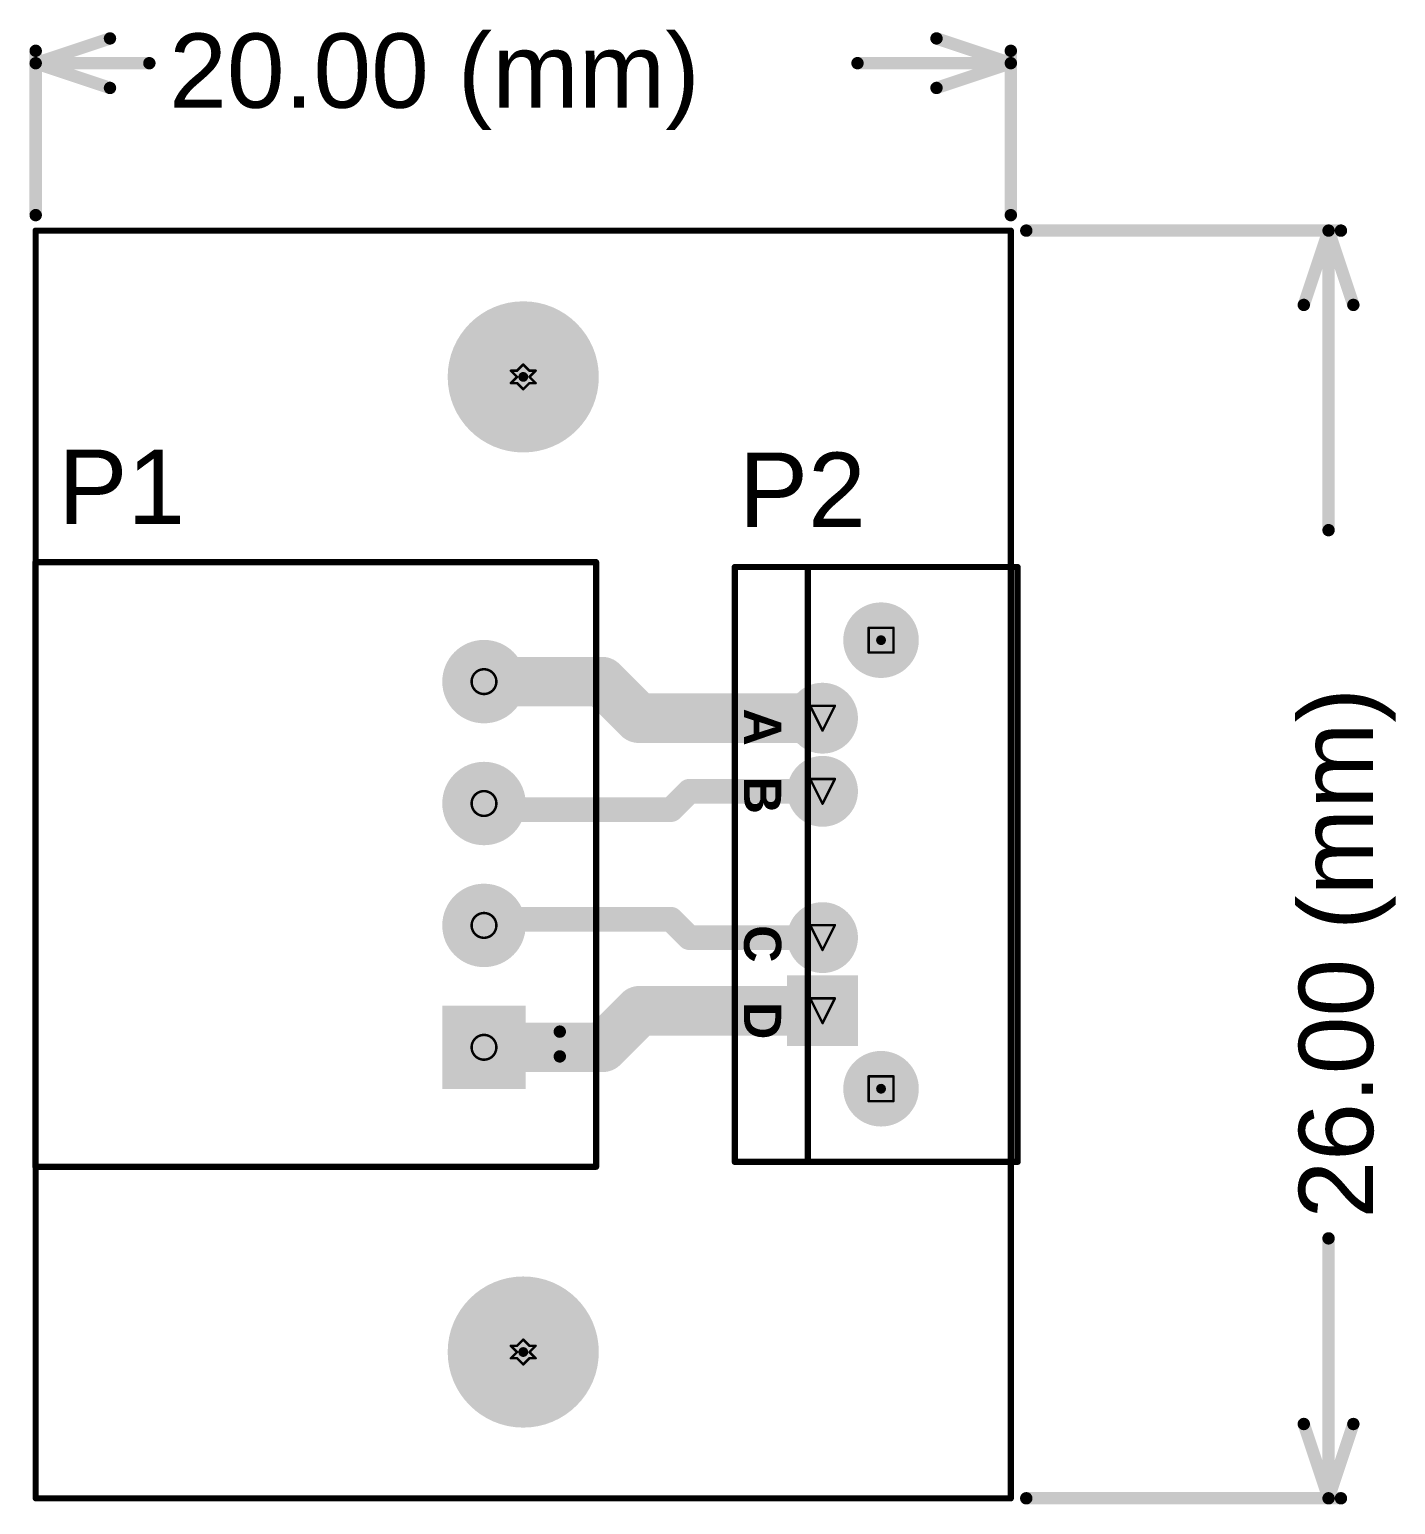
# Model space of a CAD drawing. Header units: inches. Extents: x 0 to 290, y -13 to 130.
# Drawn here: x -0.13 to 27.89, y -13.13 to 17.12 of the extents above; entities that cross this region are included whole.
import ezdxf

# ---------------------------------------------------------------- set-up
doc = ezdxf.new("R2010")
doc.units = ezdxf.units.IN
for name, color, linetype in [('Board Outline', 216, 'Continuous'), ('Bottom Layer', 5, 'Continuous'), ('Bottom Solder', 6, 'Continuous'), ('Dimension', 6, 'Continuous'), ('Drill Drawing', 1, 'Continuous'), ('Multi-Layer', 9, 'Continuous'), ('Pad Holes', 156, 'Continuous'), ('Top Layer', 1, 'Continuous'), ('Top Overlay', 2, 'Continuous'), ('Top Solder', 216, 'Continuous')]:
    doc.layers.add(name, color=color, linetype=linetype)
doc.styles.add('Arial', font='', dxfattribs={"height": 0.2})
doc.styles.add('Arial_Bold', font='', dxfattribs={"height": 0.2})
doc.styles.get('Arial').set_extended_font_data('Arial')
doc.styles.get('Arial_Bold').set_extended_font_data('Arial', bold=True)

# ---------------------------------------------------------------- blocks, each defined once
blk = doc.blocks.new('HY41226278AM061265W_1')
at = {"layer": 'Bottom Layer'}
h = blk.add_hatch(color=5, dxfattribs=at)
edge = h.paths.add_edge_path()
edge.add_arc((-2.99999908, -0.5999987999999999), 0.62500002, 0, 360)
h = blk.add_hatch(color=5, dxfattribs=at)
edge = h.paths.add_edge_path()
edge.add_arc((-1.49999954, -0.5999987999999999), 0.62500002, 0, 360)
h = blk.add_hatch(color=5, dxfattribs=at)
edge = h.paths.add_edge_path()
edge.add_arc((1.49999954, -0.5999987999999999), 0.62500002, 0, 360)
blk.add_hatch(color=5, dxfattribs=at).paths.add_polyline_path([(2.37499906, 0.02500122), (3.6249991, 0.02500122), (3.6249991, -1.22499882), (2.37499906, -1.22499882)])
at = {"layer": 'Bottom Solder'}
h = blk.add_hatch(color=6, dxfattribs=at)
edge = h.paths.add_edge_path()
edge.add_arc((-4.599998419999999, 0.6000013399999999), 0.1016, 0, 360)
h = blk.add_hatch(color=6, dxfattribs=at)
edge = h.paths.add_edge_path()
edge.add_arc((4.599998419999999, 0.6000013399999999), 0.1016, 0, 360)
h = blk.add_hatch(color=6, dxfattribs=at)
edge = h.paths.add_edge_path()
edge.add_arc((-2.99999908, -0.5999987999999999), 0.72660002, 0, 360)
h = blk.add_hatch(color=6, dxfattribs=at)
edge = h.paths.add_edge_path()
edge.add_arc((-1.49999954, -0.5999987999999999), 0.72660002, 0, 360)
h = blk.add_hatch(color=6, dxfattribs=at)
edge = h.paths.add_edge_path()
edge.add_arc((1.49999954, -0.5999987999999999), 0.72660002, 0, 360)
blk.add_hatch(color=6, dxfattribs=at).paths.add_polyline_path([(2.27339906, 0.12660122), (3.7265991, 0.12660122), (3.7265991, -1.32659882), (2.27339906, -1.32659882)])
at = {"layer": 'Multi-Layer'}
h = blk.add_hatch(color=9, dxfattribs=at)
edge = h.paths.add_edge_path()
edge.add_arc((-2.99999908, -0.5999987999999999), 0.62500002, 0, 360)
h = blk.add_hatch(color=9, dxfattribs=at)
edge = h.paths.add_edge_path()
edge.add_arc((-1.49999954, -0.5999987999999999), 0.62500002, 0, 360)
h = blk.add_hatch(color=9, dxfattribs=at)
edge = h.paths.add_edge_path()
edge.add_arc((1.49999954, -0.5999987999999999), 0.62500002, 0, 360)
blk.add_hatch(color=9, dxfattribs=at).paths.add_polyline_path([(2.37499906, 0.02500122), (3.6249991, 0.02500122), (3.6249991, -1.22499882), (2.37499906, -1.22499882)])
at = {"layer": 'Pad Holes'}
h = blk.add_hatch(color=7, dxfattribs=at)
edge = h.paths.add_edge_path()
edge.add_arc((-4.599998419999999, 0.6000013399999999), 0.77499972, 0, 360)
h = blk.add_hatch(color=7, dxfattribs=at)
edge = h.paths.add_edge_path()
edge.add_arc((4.599998419999999, 0.6000013399999999), 0.77499972, 0, 360)
h = blk.add_hatch(color=7, dxfattribs=at)
edge = h.paths.add_edge_path()
edge.add_arc((-2.99999908, -0.5999987999999999), 0.3499993, 0, 360)
h = blk.add_hatch(color=7, dxfattribs=at)
edge = h.paths.add_edge_path()
edge.add_arc((-1.49999954, -0.5999987999999999), 0.3499993, 0, 360)
h = blk.add_hatch(color=7, dxfattribs=at)
edge = h.paths.add_edge_path()
edge.add_arc((1.49999954, -0.5999987999999999), 0.3499993, 0, 360)
h = blk.add_hatch(color=7, dxfattribs=at)
edge = h.paths.add_edge_path()
edge.add_arc((2.99999908, -0.5999987999999999), 0.3499993, 0, 360)
at = {"layer": 'Top Layer'}
h = blk.add_hatch(color=1, dxfattribs=at)
edge = h.paths.add_edge_path()
edge.add_arc((-2.99999908, -0.5999987999999999), 0.62500002, 0, 360)
h = blk.add_hatch(color=1, dxfattribs=at)
edge = h.paths.add_edge_path()
edge.add_arc((-1.49999954, -0.5999987999999999), 0.62500002, 0, 360)
h = blk.add_hatch(color=1, dxfattribs=at)
edge = h.paths.add_edge_path()
edge.add_arc((1.49999954, -0.5999987999999999), 0.62500002, 0, 360)
blk.add_hatch(color=1, dxfattribs=at).paths.add_polyline_path([(2.37499906, 0.02500122), (3.6249991, 0.02500122), (3.6249991, -1.22499882), (2.37499906, -1.22499882)])
at = {"layer": 'Top Solder'}
h = blk.add_hatch(color=216, dxfattribs=at)
edge = h.paths.add_edge_path()
edge.add_arc((-4.599998419999999, 0.6000013399999999), 0.1016, 0, 360)
h = blk.add_hatch(color=216, dxfattribs=at)
edge = h.paths.add_edge_path()
edge.add_arc((4.599998419999999, 0.6000013399999999), 0.1016, 0, 360)
h = blk.add_hatch(color=216, dxfattribs=at)
edge = h.paths.add_edge_path()
edge.add_arc((-2.99999908, -0.5999987999999999), 0.72660002, 0, 360)
h = blk.add_hatch(color=216, dxfattribs=at)
edge = h.paths.add_edge_path()
edge.add_arc((-1.49999954, -0.5999987999999999), 0.72660002, 0, 360)
h = blk.add_hatch(color=216, dxfattribs=at)
edge = h.paths.add_edge_path()
edge.add_arc((1.49999954, -0.5999987999999999), 0.72660002, 0, 360)
blk.add_hatch(color=216, dxfattribs=at).paths.add_polyline_path([(2.27339906, 0.12660122), (3.7265991, 0.12660122), (3.7265991, -1.32659882), (2.27339906, -1.32659882)])
at = {"layer": 'Top Overlay', "const_width": 0.127}
for points in [[(-6.10000304, -0.8999982), (-6.10000304, 3.40000082)], [(6.09999796, 3.40000082), (-6.10000304, 3.40000082)], [(6.09999796, -0.8999982), (6.09999796, 3.40000082)], [(6.09999796, -0.8999982), (-6.10000304, -0.8999982)], [(-6.10000304, -2.39999774), (-6.10000304, -0.8999982)], [(6.09999796, -0.8999982), (-6.10000304, -0.8999982)], [(6.09999796, -2.39999774), (6.09999796, -0.8999982)], [(6.09999796, -2.39999774), (-6.10000304, -2.39999774)]]:
    blk.add_lwpolyline(points, dxfattribs=at)
at = {"layer": 'Top Overlay', "const_width": 0.0635}
for points in [[(-6.13175304, 3.40000082, 1), (-6.068253039999999, 3.40000082, 1)], [(-6.13175304, 3.40000082, 1), (-6.068253039999999, 3.40000082, 1)], [(6.06824796, 3.40000082, 1), (6.131747959999999, 3.40000082, 1)], [(6.06824796, 3.40000082, 1), (6.131747959999999, 3.40000082, 1)], [(-6.13175304, -0.8999982, 1), (-6.068253039999999, -0.8999982, 1)], [(-6.13175304, -0.8999982, 1), (-6.068253039999999, -0.8999982, 1)], [(-6.13175304, -0.8999982, 1), (-6.068253039999999, -0.8999982, 1)], [(-6.13175304, -0.8999982, 1), (-6.068253039999999, -0.8999982, 1)], [(6.06824796, -0.8999982, 1), (6.131747959999999, -0.8999982, 1)], [(6.06824796, -0.8999982, 1), (6.131747959999999, -0.8999982, 1)], [(6.06824796, -0.8999982, 1), (6.131747959999999, -0.8999982, 1)], [(6.06824796, -0.8999982, 1), (6.131747959999999, -0.8999982, 1)], [(-6.13175304, -2.39999774, 1), (-6.068253039999999, -2.39999774, 1)], [(-6.13175304, -2.39999774, 1), (-6.068253039999999, -2.39999774, 1)], [(6.06824796, -2.39999774, 1), (6.131747959999999, -2.39999774, 1)], [(6.06824796, -2.39999774, 1), (6.131747959999999, -2.39999774, 1)]]:
    blk.add_lwpolyline(points, format="xyb", close=True, dxfattribs=at)
at = {"layer": 'Top Overlay', "style": 'Arial_Bold'}
for s, p in [('A', (-3.20030602, -2.2100667)), ('B', (-1.80330602, -2.2100667)), ('C', (1.2446762, -2.21006416)), ('D', (2.8194762, -2.21006416))]:
    blk.add_text(s, height=0.7619999999999999, dxfattribs=at).set_placement(p)
blk = doc.blocks.new('JST_S4B_XH_A_LF__SN__2')
at = {"layer": 'Bottom Layer'}
blk.add_hatch(color=5, dxfattribs=at).paths.add_polyline_path([(-4.50400039, 0.75400027), (-2.99599985, 0.75400027), (-2.99599985, -0.75400027), (-4.50400039, -0.75400027)])
h = blk.add_hatch(color=5, dxfattribs=at)
edge = h.paths.add_edge_path()
edge.add_arc((-1.25000004, 0), 0.753999, 0, 360)
h = blk.add_hatch(color=5, dxfattribs=at)
edge = h.paths.add_edge_path()
edge.add_arc((1.25000004, 0), 0.753999, 0, 360)
h = blk.add_hatch(color=5, dxfattribs=at)
edge = h.paths.add_edge_path()
edge.add_arc((3.75000012, 0), 0.753999, 0, 360)
at = {"layer": 'Bottom Solder'}
blk.add_hatch(color=6, dxfattribs=at).paths.add_polyline_path([(-4.60560039, 0.8556002699999999), (-2.89439985, 0.8556002699999999), (-2.89439985, -0.8556002699999999), (-4.60560039, -0.8556002699999999)])
h = blk.add_hatch(color=6, dxfattribs=at)
edge = h.paths.add_edge_path()
edge.add_arc((-1.25000004, 0), 0.855599, 0, 360)
h = blk.add_hatch(color=6, dxfattribs=at)
edge = h.paths.add_edge_path()
edge.add_arc((1.25000004, 0), 0.855599, 0, 360)
h = blk.add_hatch(color=6, dxfattribs=at)
edge = h.paths.add_edge_path()
edge.add_arc((3.75000012, 0), 0.855599, 0, 360)
at = {"layer": 'Multi-Layer'}
h = blk.add_hatch(color=9, dxfattribs=at)
edge = h.paths.add_edge_path()
edge.add_arc((-1.25000004, 0), 0.753999, 0, 360)
h = blk.add_hatch(color=9, dxfattribs=at)
edge = h.paths.add_edge_path()
edge.add_arc((1.25000004, 0), 0.753999, 0, 360)
h = blk.add_hatch(color=9, dxfattribs=at)
edge = h.paths.add_edge_path()
edge.add_arc((3.75000012, 0), 0.753999, 0, 360)
at = {"layer": 'Pad Holes'}
h = blk.add_hatch(color=7, dxfattribs=at)
edge = h.paths.add_edge_path()
edge.add_arc((-3.75000012, 0), 0.499999, 0, 360)
h = blk.add_hatch(color=7, dxfattribs=at)
edge = h.paths.add_edge_path()
edge.add_arc((-1.25000004, 0), 0.499999, 0, 360)
h = blk.add_hatch(color=7, dxfattribs=at)
edge = h.paths.add_edge_path()
edge.add_arc((1.25000004, 0), 0.499999, 0, 360)
h = blk.add_hatch(color=7, dxfattribs=at)
edge = h.paths.add_edge_path()
edge.add_arc((3.75000012, 0), 0.499999, 0, 360)
at = {"layer": 'Top Layer'}
blk.add_hatch(color=1, dxfattribs=at).paths.add_polyline_path([(-4.50400039, 0.75400027), (-2.99599985, 0.75400027), (-2.99599985, -0.75400027), (-4.50400039, -0.75400027)])
h = blk.add_hatch(color=1, dxfattribs=at)
edge = h.paths.add_edge_path()
edge.add_arc((-1.25000004, 0), 0.753999, 0, 360)
h = blk.add_hatch(color=1, dxfattribs=at)
edge = h.paths.add_edge_path()
edge.add_arc((1.25000004, 0), 0.753999, 0, 360)
h = blk.add_hatch(color=1, dxfattribs=at)
edge = h.paths.add_edge_path()
edge.add_arc((3.75000012, 0), 0.753999, 0, 360)
at = {"layer": 'Top Solder'}
blk.add_hatch(color=216, dxfattribs=at).paths.add_polyline_path([(-4.60560039, 0.8556002699999999), (-2.89439985, 0.8556002699999999), (-2.89439985, -0.8556002699999999), (-4.60560039, -0.8556002699999999)])
h = blk.add_hatch(color=216, dxfattribs=at)
edge = h.paths.add_edge_path()
edge.add_arc((-1.25000004, 0), 0.855599, 0, 360)
h = blk.add_hatch(color=216, dxfattribs=at)
edge = h.paths.add_edge_path()
edge.add_arc((1.25000004, 0), 0.855599, 0, 360)
h = blk.add_hatch(color=216, dxfattribs=at)
edge = h.paths.add_edge_path()
edge.add_arc((3.75000012, 0), 0.855599, 0, 360)
at = {"layer": 'Top Overlay', "const_width": 0.127}
for points in [[(-6.200000299999999, 9.19999938), (6.200000299999999, 9.19999938)], [(-6.200000299999999, 9.19999938), (-6.200000299999999, -2.30000048)], [(6.200000299999999, 9.19999938), (6.200000299999999, -2.30000048)], [(-6.200000299999999, -2.30000048), (6.200000299999999, -2.30000048)]]:
    blk.add_lwpolyline(points, dxfattribs=at)
at = {"layer": 'Top Overlay'}
for points, const_width in [([(-6.2317503, 9.19999938, 1), (-6.1682503, 9.19999938, 1)], 0.0635), ([(-6.2317503, 9.19999938, 1), (-6.1682503, 9.19999938, 1)], 0.0635), ([(6.1682503, 9.19999938, 1), (6.2317503, 9.19999938, 1)], 0.0635), ([(6.1682503, 9.19999938, 1), (6.2317503, 9.19999938, 1)], 0.0635), ([(-3.429, -1.55499816, 1), (-3.937, -1.55499816, 1)], 0.254), ([(-4.0005, -1.55499816, 1), (-3.873499999999999, -1.55499816, 1)], 0.127), ([(-3.4925, -1.55499816, 1), (-3.3655, -1.55499816, 1)], 0.127), ([(-6.2317503, -2.30000048, 1), (-6.1682503, -2.30000048, 1)], 0.0635), ([(-6.2317503, -2.30000048, 1), (-6.1682503, -2.30000048, 1)], 0.0635), ([(6.1682503, -2.30000048, 1), (6.2317503, -2.30000048, 1)], 0.0635), ([(6.1682503, -2.30000048, 1), (6.2317503, -2.30000048, 1)], 0.0635)]:
    blk.add_lwpolyline(points, format="xyb", close=True, dxfattribs=dict(at, const_width=const_width))

msp = doc.modelspace()

# ---------------------------------------------------------------- hatches: boundary and pattern name
at = {"layer": 'Bottom Solder'}
h = msp.add_hatch(color=6, dxfattribs=at)
edge = h.paths.add_edge_path()
edge.add_arc((10.00000032, 10.00000032), 0.1016, 0, 360)
h = msp.add_hatch(color=6, dxfattribs=at)
edge = h.paths.add_edge_path()
edge.add_arc((10.00000032, -10.00000032), 0.1016, 0, 360)
at = {"layer": 'Pad Holes'}
h = msp.add_hatch(color=7, dxfattribs=at)
edge = h.paths.add_edge_path()
edge.add_arc((10.00000032, 10.00000032), 1.54999944, 0, 360)
h = msp.add_hatch(color=7, dxfattribs=at)
edge = h.paths.add_edge_path()
edge.add_arc((10.00000032, -10.00000032), 1.54999944, 0, 360)
at = {"layer": 'Top Solder'}
h = msp.add_hatch(color=216, dxfattribs=at)
edge = h.paths.add_edge_path()
edge.add_arc((10.00000032, 10.00000032), 0.1016, 0, 360)
h = msp.add_hatch(color=216, dxfattribs=at)
edge = h.paths.add_edge_path()
edge.add_arc((10.00000032, -10.00000032), 0.1016, 0, 360)

# ---------------------------------------------------------------- linework, layer by layer
at = {"layer": 'Board Outline', "const_width": 0.127}
for points in [[(0, -12.9999994), (0, 12.9999994)], [(0, 12.9999994), (20.00000064, 12.9999994)], [(20.00000064, -12.9999994), (20.00000064, 12.9999994)], [(0, -12.9999994), (20.00000064, -12.9999994)]]:
    msp.add_lwpolyline(points, dxfattribs=at)
at = {"layer": 'Board Outline', "const_width": 0.0635}
for points in [[(-0.03175, 12.9999994, 1), (0.03175, 12.9999994, 1)], [(-0.03175, 12.9999994, 1), (0.03175, 12.9999994, 1)], [(19.96825064, 12.9999994, 1), (20.03175064, 12.9999994, 1)], [(19.96825064, 12.9999994, 1), (20.03175064, 12.9999994, 1)], [(-0.03175, -12.9999994, 1), (0.03175, -12.9999994, 1)], [(-0.03175, -12.9999994, 1), (0.03175, -12.9999994, 1)], [(19.96825064, -12.9999994, 1), (20.03175064, -12.9999994, 1)], [(19.96825064, -12.9999994, 1), (20.03175064, -12.9999994, 1)]]:
    msp.add_lwpolyline(points, format="xyb", close=True, dxfattribs=at)
at = {"layer": 'Dimension', "const_width": 0.254}
for points in [[(0, 16.4338), (1.524, 16.9418)], [(18.47600064, 16.9418), (20.00000064, 16.4338)], [(0, 13.3174994), (0, 16.6878)], [(20.00000064, 13.3174994), (20.00000064, 16.6878)], [(0, 16.4338), (1.524, 15.9258)], [(0, 16.4338), (2.33141774, 16.4338)], [(16.85578036, 16.4338), (20.00000064, 16.4338)], [(18.47600064, 15.9258), (20.00000064, 16.4338)], [(20.31750064, 12.9999994), (26.7716, 12.9999994)], [(26.0096, 11.4759994), (26.5176, 12.9999994)], [(26.5176, 12.9999994), (27.0256, 11.4759994)], [(26.5176, 6.85578258), (26.5176, 12.9999994)], [(26.5176, -12.9999994), (26.5176, -7.668580039999999)], [(26.0096, -11.4759994), (26.5176, -12.9999994)], [(26.5176, -12.9999994), (27.0256, -11.4759994)], [(20.31750064, -12.9999994), (26.7716, -12.9999994)]]:
    msp.add_lwpolyline(points, dxfattribs=at)
at = {"layer": 'Dimension', "const_width": 0.127}
for points in [[(1.4605, 16.9418, 1), (1.5875, 16.9418, 1)], [(18.41250064, 16.9418, 1), (18.53950064, 16.9418, 1)], [(-0.0635, 16.6878, 1), (0.0635, 16.6878, 1)], [(19.93650064, 16.6878, 1), (20.06350064, 16.6878, 1)], [(-0.0635, 16.4338, 1), (0.0635, 16.4338, 1)], [(-0.0635, 16.4338, 1), (0.0635, 16.4338, 1)], [(-0.0635, 16.4338, 1), (0.0635, 16.4338, 1)], [(2.26791774, 16.4338, 1), (2.39491774, 16.4338, 1)], [(16.79228036, 16.4338, 1), (16.91928036, 16.4338, 1)], [(19.93650064, 16.4338, 1), (20.06350064, 16.4338, 1)], [(19.93650064, 16.4338, 1), (20.06350064, 16.4338, 1)], [(19.93650064, 16.4338, 1), (20.06350064, 16.4338, 1)], [(1.4605, 15.9258, 1), (1.5875, 15.9258, 1)], [(18.41250064, 15.9258, 1), (18.53950064, 15.9258, 1)], [(-0.0635, 13.3174994, 1), (0.0635, 13.3174994, 1)], [(19.93650064, 13.3174994, 1), (20.06350064, 13.3174994, 1)], [(20.25400064, 12.9999994, 1), (20.38100064, 12.9999994, 1)], [(26.4541, 12.9999994, 1), (26.5811, 12.9999994, 1)], [(26.4541, 12.9999994, 1), (26.5811, 12.9999994, 1)], [(26.4541, 12.9999994, 1), (26.5811, 12.9999994, 1)], [(26.7081, 12.9999994, 1), (26.8351, 12.9999994, 1)], [(25.9461, 11.4759994, 1), (26.0731, 11.4759994, 1)], [(26.9621, 11.4759994, 1), (27.0891, 11.4759994, 1)], [(26.4541, 6.85578258, 1), (26.5811, 6.85578258, 1)], [(26.4541, -7.668580039999999, 1), (26.5811, -7.668580039999999, 1)], [(25.9461, -11.4759994, 1), (26.0731, -11.4759994, 1)], [(26.9621, -11.4759994, 1), (27.0891, -11.4759994, 1)], [(20.25400064, -12.9999994, 1), (20.38100064, -12.9999994, 1)], [(26.4541, -12.9999994, 1), (26.5811, -12.9999994, 1)], [(26.4541, -12.9999994, 1), (26.5811, -12.9999994, 1)], [(26.4541, -12.9999994, 1), (26.5811, -12.9999994, 1)], [(26.7081, -12.9999994, 1), (26.8351, -12.9999994, 1)]]:
    msp.add_lwpolyline(points, format="xyb", close=True, dxfattribs=at)
at = {"layer": 'Drill Drawing', "const_width": 0.0508}
for points in [[(9.74600032, 10.12700032), (9.87300032, 10.00000032)], [(9.74600032, 10.12700032), (9.87300032, 10.12700032)], [(9.74600032, 9.87300032), (9.87300032, 10.00000032)], [(9.87300032, 10.12700032), (10.00000032, 10.25400032)], [(10.00000032, 10.25400032), (10.12700032, 10.12700032)], [(10.12700032, 10.12700032), (10.25400032, 10.12700032)], [(10.12700032, 10.00000032), (10.25400032, 10.12700032)], [(10.12700032, 10.00000032), (10.25400032, 9.87300032)], [(9.74600032, 9.87300032), (9.87300032, 9.87300032)], [(9.87300032, 9.87300032), (10.00000032, 9.74600032)], [(10.00000032, 9.74600032), (10.12700032, 9.87300032)], [(10.12700032, 9.87300032), (10.25400032, 9.87300032)], [(17.08460134, 4.85399842), (17.59260134, 4.85399842)], [(17.08460134, 4.34599842), (17.08460134, 4.85399842)], [(17.59260134, 4.34599842), (17.59260134, 4.85399842)], [(17.08460134, 4.34599842), (17.59260134, 4.34599842)], [(15.8846012, 3.25399908), (16.3926012, 3.25399908)], [(15.8846012, 3.25399908), (16.1386012, 2.74599908)], [(16.1386012, 2.74599908), (16.3926012, 3.25399908)], [(15.8846012, 1.75399954), (16.3926012, 1.75399954)], [(15.8846012, 1.75399954), (16.1386012, 1.24599954)], [(16.1386012, 1.24599954), (16.3926012, 1.75399954)], [(15.8846012, -1.24599954), (16.3926012, -1.24599954)], [(15.8846012, -1.24599954), (16.1386012, -1.75399954)], [(16.1386012, -1.75399954), (16.3926012, -1.24599954)], [(15.8846012, -2.74599908), (16.3926012, -2.74599908)], [(15.8846012, -2.74599908), (16.1386012, -3.25399908)], [(16.1386012, -3.25399908), (16.3926012, -2.74599908)], [(17.08460134, -4.34599842), (17.59260134, -4.34599842)], [(17.08460134, -4.85399842), (17.08460134, -4.34599842)], [(17.59260134, -4.85399842), (17.59260134, -4.34599842)], [(17.08460134, -4.85399842), (17.59260134, -4.85399842)], [(9.74600032, -9.87300032), (9.87300032, -10.00000032)], [(9.74600032, -9.87300032), (9.87300032, -9.87300032)], [(9.74600032, -10.12700032), (9.87300032, -10.00000032)], [(9.87300032, -9.87300032), (10.00000032, -9.74600032)], [(10.00000032, -9.74600032), (10.12700032, -9.87300032)], [(10.12700032, -9.87300032), (10.25400032, -9.87300032)], [(10.12700032, -10.00000032), (10.25400032, -9.87300032)], [(10.12700032, -10.00000032), (10.25400032, -10.12700032)], [(9.74600032, -10.12700032), (9.87300032, -10.12700032)], [(9.87300032, -10.12700032), (10.00000032, -10.25400032)], [(10.00000032, -10.25400032), (10.12700032, -10.12700032)], [(10.12700032, -10.12700032), (10.25400032, -10.12700032)]]:
    msp.add_lwpolyline(points, dxfattribs=at)
at = {"layer": 'Drill Drawing'}
for points, const_width in [([(9.73330032, 10.12700032, 1), (9.758700319999999, 10.12700032, 1)], 0.0254), ([(9.73330032, 10.12700032, 1), (9.758700319999999, 10.12700032, 1)], 0.0254), ([(9.86030032, 10.12700032, 1), (9.88570032, 10.12700032, 1)], 0.0254), ([(9.86030032, 10.12700032, 1), (9.88570032, 10.12700032, 1)], 0.0254), ([(9.86030032, 10.00000032, 1), (9.88570032, 10.00000032, 1)], 0.0254), ([(9.86030032, 10.00000032, 1), (9.88570032, 10.00000032, 1)], 0.0254), ([(9.98730032, 10.25400032, 1), (10.01270032, 10.25400032, 1)], 0.0254), ([(9.98730032, 10.25400032, 1), (10.01270032, 10.25400032, 1)], 0.0254), ([(10.11430032, 10.12700032, 1), (10.13970032, 10.12700032, 1)], 0.0254), ([(10.11430032, 10.12700032, 1), (10.13970032, 10.12700032, 1)], 0.0254), ([(10.11430032, 10.00000032, 1), (10.13970032, 10.00000032, 1)], 0.0254), ([(10.11430032, 10.00000032, 1), (10.13970032, 10.00000032, 1)], 0.0254), ([(10.24130032, 10.12700032, 1), (10.26670032, 10.12700032, 1)], 0.0254), ([(10.24130032, 10.12700032, 1), (10.26670032, 10.12700032, 1)], 0.0254), ([(9.73330032, 9.87300032, 1), (9.758700319999999, 9.87300032, 1)], 0.0254), ([(9.73330032, 9.87300032, 1), (9.758700319999999, 9.87300032, 1)], 0.0254), ([(9.86030032, 9.87300032, 1), (9.88570032, 9.87300032, 1)], 0.0254), ([(9.86030032, 9.87300032, 1), (9.88570032, 9.87300032, 1)], 0.0254), ([(9.98730032, 9.74600032, 1), (10.01270032, 9.74600032, 1)], 0.0254), ([(9.98730032, 9.74600032, 1), (10.01270032, 9.74600032, 1)], 0.0254), ([(10.11430032, 9.87300032, 1), (10.13970032, 9.87300032, 1)], 0.0254), ([(10.11430032, 9.87300032, 1), (10.13970032, 9.87300032, 1)], 0.0254), ([(10.24130032, 9.87300032, 1), (10.26670032, 9.87300032, 1)], 0.0254), ([(10.24130032, 9.87300032, 1), (10.26670032, 9.87300032, 1)], 0.0254), ([(17.07190134, 4.85399842, 1), (17.09730134, 4.85399842, 1)], 0.0254), ([(17.07190134, 4.85399842, 1), (17.09730134, 4.85399842, 1)], 0.0254), ([(17.57990134, 4.85399842, 1), (17.60530134, 4.85399842, 1)], 0.0254), ([(17.57990134, 4.85399842, 1), (17.60530134, 4.85399842, 1)], 0.0254), ([(17.07190134, 4.34599842, 1), (17.09730134, 4.34599842, 1)], 0.0254), ([(17.07190134, 4.34599842, 1), (17.09730134, 4.34599842, 1)], 0.0254), ([(17.57990134, 4.34599842, 1), (17.60530134, 4.34599842, 1)], 0.0254), ([(17.57990134, 4.34599842, 1), (17.60530134, 4.34599842, 1)], 0.0254), ([(9.448799999999999, 3.75000012, 1), (8.9408, 3.75000012, 1)], 0.0508), ([(8.928099999999999, 3.75000012, 1), (8.953499999999998, 3.75000012, 1)], 0.0254), ([(9.4361, 3.75000012, 1), (9.4615, 3.75000012, 1)], 0.0254), ([(15.8719012, 3.25399908, 1), (15.8973012, 3.25399908, 1)], 0.0254), ([(15.8719012, 3.25399908, 1), (15.8973012, 3.25399908, 1)], 0.0254), ([(16.3799012, 3.25399908, 1), (16.4053012, 3.25399908, 1)], 0.0254), ([(16.3799012, 3.25399908, 1), (16.4053012, 3.25399908, 1)], 0.0254), ([(16.1259012, 2.74599908, 1), (16.1513012, 2.74599908, 1)], 0.0254), ([(16.1259012, 2.74599908, 1), (16.1513012, 2.74599908, 1)], 0.0254), ([(9.448799999999999, 1.25000004, 1), (8.9408, 1.25000004, 1)], 0.0508), ([(15.8719012, 1.75399954, 1), (15.8973012, 1.75399954, 1)], 0.0254), ([(15.8719012, 1.75399954, 1), (15.8973012, 1.75399954, 1)], 0.0254), ([(16.3799012, 1.75399954, 1), (16.4053012, 1.75399954, 1)], 0.0254), ([(16.3799012, 1.75399954, 1), (16.4053012, 1.75399954, 1)], 0.0254), ([(8.928099999999999, 1.25000004, 1), (8.953499999999998, 1.25000004, 1)], 0.0254), ([(9.4361, 1.25000004, 1), (9.4615, 1.25000004, 1)], 0.0254), ([(16.1259012, 1.24599954, 1), (16.1513012, 1.24599954, 1)], 0.0254), ([(16.1259012, 1.24599954, 1), (16.1513012, 1.24599954, 1)], 0.0254), ([(9.448799999999999, -1.25000004, 1), (8.9408, -1.25000004, 1)], 0.0508), ([(8.928099999999999, -1.25000004, 1), (8.953499999999998, -1.25000004, 1)], 0.0254), ([(9.4361, -1.25000004, 1), (9.4615, -1.25000004, 1)], 0.0254), ([(15.8719012, -1.24599954, 1), (15.8973012, -1.24599954, 1)], 0.0254), ([(15.8719012, -1.24599954, 1), (15.8973012, -1.24599954, 1)], 0.0254), ([(16.3799012, -1.24599954, 1), (16.4053012, -1.24599954, 1)], 0.0254), ([(16.3799012, -1.24599954, 1), (16.4053012, -1.24599954, 1)], 0.0254), ([(16.1259012, -1.75399954, 1), (16.1513012, -1.75399954, 1)], 0.0254), ([(16.1259012, -1.75399954, 1), (16.1513012, -1.75399954, 1)], 0.0254), ([(15.8719012, -2.74599908, 1), (15.8973012, -2.74599908, 1)], 0.0254), ([(15.8719012, -2.74599908, 1), (15.8973012, -2.74599908, 1)], 0.0254), ([(16.3799012, -2.74599908, 1), (16.4053012, -2.74599908, 1)], 0.0254), ([(16.3799012, -2.74599908, 1), (16.4053012, -2.74599908, 1)], 0.0254), ([(16.1259012, -3.25399908, 1), (16.1513012, -3.25399908, 1)], 0.0254), ([(16.1259012, -3.25399908, 1), (16.1513012, -3.25399908, 1)], 0.0254), ([(9.448799999999999, -3.75000012, 1), (8.9408, -3.75000012, 1)], 0.0508), ([(8.928099999999999, -3.75000012, 1), (8.953499999999998, -3.75000012, 1)], 0.0254), ([(9.4361, -3.75000012, 1), (9.4615, -3.75000012, 1)], 0.0254), ([(17.07190134, -4.34599842, 1), (17.09730134, -4.34599842, 1)], 0.0254), ([(17.07190134, -4.34599842, 1), (17.09730134, -4.34599842, 1)], 0.0254), ([(17.57990134, -4.34599842, 1), (17.60530134, -4.34599842, 1)], 0.0254), ([(17.57990134, -4.34599842, 1), (17.60530134, -4.34599842, 1)], 0.0254), ([(17.07190134, -4.85399842, 1), (17.09730134, -4.85399842, 1)], 0.0254), ([(17.07190134, -4.85399842, 1), (17.09730134, -4.85399842, 1)], 0.0254), ([(17.57990134, -4.85399842, 1), (17.60530134, -4.85399842, 1)], 0.0254), ([(17.57990134, -4.85399842, 1), (17.60530134, -4.85399842, 1)], 0.0254), ([(9.73330032, -9.87300032, 1), (9.758700319999999, -9.87300032, 1)], 0.0254), ([(9.73330032, -9.87300032, 1), (9.758700319999999, -9.87300032, 1)], 0.0254), ([(9.86030032, -9.87300032, 1), (9.88570032, -9.87300032, 1)], 0.0254), ([(9.86030032, -9.87300032, 1), (9.88570032, -9.87300032, 1)], 0.0254), ([(9.86030032, -10.00000032, 1), (9.88570032, -10.00000032, 1)], 0.0254), ([(9.86030032, -10.00000032, 1), (9.88570032, -10.00000032, 1)], 0.0254), ([(9.98730032, -9.74600032, 1), (10.01270032, -9.74600032, 1)], 0.0254), ([(9.98730032, -9.74600032, 1), (10.01270032, -9.74600032, 1)], 0.0254), ([(10.11430032, -9.87300032, 1), (10.13970032, -9.87300032, 1)], 0.0254), ([(10.11430032, -9.87300032, 1), (10.13970032, -9.87300032, 1)], 0.0254), ([(10.11430032, -10.00000032, 1), (10.13970032, -10.00000032, 1)], 0.0254), ([(10.11430032, -10.00000032, 1), (10.13970032, -10.00000032, 1)], 0.0254), ([(10.24130032, -9.87300032, 1), (10.26670032, -9.87300032, 1)], 0.0254), ([(10.24130032, -9.87300032, 1), (10.26670032, -9.87300032, 1)], 0.0254), ([(9.73330032, -10.12700032, 1), (9.758700319999999, -10.12700032, 1)], 0.0254), ([(9.73330032, -10.12700032, 1), (9.758700319999999, -10.12700032, 1)], 0.0254), ([(9.86030032, -10.12700032, 1), (9.88570032, -10.12700032, 1)], 0.0254), ([(9.86030032, -10.12700032, 1), (9.88570032, -10.12700032, 1)], 0.0254), ([(9.98730032, -10.25400032, 1), (10.01270032, -10.25400032, 1)], 0.0254), ([(9.98730032, -10.25400032, 1), (10.01270032, -10.25400032, 1)], 0.0254), ([(10.11430032, -10.12700032, 1), (10.13970032, -10.12700032, 1)], 0.0254), ([(10.11430032, -10.12700032, 1), (10.13970032, -10.12700032, 1)], 0.0254), ([(10.24130032, -10.12700032, 1), (10.26670032, -10.12700032, 1)], 0.0254), ([(10.24130032, -10.12700032, 1), (10.26670032, -10.12700032, 1)], 0.0254)]:
    msp.add_lwpolyline(points, format="xyb", close=True, dxfattribs=dict(at, const_width=const_width))
at = {"layer": 'Top Layer'}
for points, const_width in [([(9.220199999999998, 3.75000012), (11.61699988, 3.75000012)], 1.016), ([(11.61699988, 3.75000012), (12.36700346, 2.99999654)], 1.016), ([(12.36700346, 2.99999654), (16.13859866, 2.99999654)], 1.016), ([(16.13859866, 2.99999654), (16.1386012, 2.99999908)], 1.016), ([(16.1386012, 2.99999654), (16.1640012, 2.99999654)], 1.016), ([(13.0302, 1.12535716), (13.40483984, 1.499997)], 0.508), ([(13.40483984, 1.499997), (16.13859866, 1.499997)], 0.508), ([(16.13859866, 1.499997), (16.1386012, 1.49999954)], 0.508), ([(16.1386012, 1.499997), (16.1640012, 1.499997)], 0.508), ([(9.220199999999998, 1.25000004), (9.34484288, 1.12535716)], 0.508), ([(9.24000184, 1.25000004), (9.36464472, 1.12535716)], 0.508), ([(9.34484288, 1.12535716), (9.36464472, 1.12535716)], 0.508), ([(9.36464472, 1.12535716), (13.0302, 1.12535716)], 0.508), ([(9.220199999999998, -1.25000004), (9.34484288, -1.12535716)], 0.508), ([(9.34484288, -1.12535716), (13.0302, -1.12535716)], 0.508), ([(13.0302, -1.12535716), (13.40483984, -1.499997)], 0.508), ([(9.24000184, -1.25000004), (9.2781882, -1.21181368)], 0.508), ([(13.40483984, -1.499997), (16.13859866, -1.499997)], 0.508), ([(16.13859866, -1.499997), (16.1386012, -1.49999954)], 0.508), ([(16.1386012, -1.499997), (16.1640012, -1.499997)], 0.508), ([(11.63120102, -3.75000012), (12.38119952, -3.00000162)], 1.016), ([(12.38119952, -3.00000162), (16.13859866, -3.00000162)], 1.016), ([(16.13859866, -3.00000162), (16.1386012, -2.99999908)], 1.016), ([(16.1386012, -3.00000162), (16.1640012, -3.00000162)], 1.016), ([(9.220199999999998, -3.75000012), (11.63120102, -3.75000012)], 1.016)]:
    msp.add_lwpolyline(points, dxfattribs=dict(at, const_width=const_width))
for points, const_width in [([(8.966199999999999, 3.75000012, 1), (9.4742, 3.75000012, 1)], 0.508), ([(11.36299988, 3.75000012, 1), (11.87099988, 3.75000012, 1)], 0.508), ([(11.36299988, 3.75000012, 1), (11.87099988, 3.75000012, 1)], 0.508), ([(12.11300346, 2.99999654, 1), (12.62100346, 2.99999654, 1)], 0.508), ([(12.11300346, 2.99999654, 1), (12.62100346, 2.99999654, 1)], 0.508), ([(15.88459866, 2.99999654, 1), (16.39259866, 2.99999654, 1)], 0.508), ([(15.88459866, 2.99999654, 1), (16.39259866, 2.99999654, 1)], 0.508), ([(15.8846012, 2.99999908, 1), (16.3926012, 2.99999908, 1)], 0.508), ([(15.8846012, 2.99999654, 1), (16.3926012, 2.99999654, 1)], 0.508), ([(15.9100012, 2.99999654, 1), (16.4180012, 2.99999654, 1)], 0.508), ([(13.27783984, 1.499997, 1), (13.53183984, 1.499997, 1)], 0.254), ([(13.27783984, 1.499997, 1), (13.53183984, 1.499997, 1)], 0.254), ([(16.01159866, 1.499997, 1), (16.26559866, 1.499997, 1)], 0.254), ([(16.01159866, 1.499997, 1), (16.26559866, 1.499997, 1)], 0.254), ([(16.0116012, 1.49999954, 1), (16.2656012, 1.49999954, 1)], 0.254), ([(16.0116012, 1.499997, 1), (16.2656012, 1.499997, 1)], 0.254), ([(16.0370012, 1.499997, 1), (16.2910012, 1.499997, 1)], 0.254), ([(9.0932, 1.25000004, 1), (9.347199999999999, 1.25000004, 1)], 0.254), ([(9.113001839999999, 1.25000004, 1), (9.367001839999999, 1.25000004, 1)], 0.254), ([(9.21784288, 1.12535716, 1), (9.471842879999999, 1.12535716, 1)], 0.254), ([(9.21784288, 1.12535716, 1), (9.471842879999999, 1.12535716, 1)], 0.254), ([(9.237644719999999, 1.12535716, 1), (9.491644719999998, 1.12535716, 1)], 0.254), ([(9.237644719999999, 1.12535716, 1), (9.491644719999998, 1.12535716, 1)], 0.254), ([(9.237644719999999, 1.12535716, 1), (9.491644719999998, 1.12535716, 1)], 0.254), ([(12.9032, 1.12535716, 1), (13.1572, 1.12535716, 1)], 0.254), ([(12.9032, 1.12535716, 1), (13.1572, 1.12535716, 1)], 0.254), ([(9.21784288, -1.12535716, 1), (9.471842879999999, -1.12535716, 1)], 0.254), ([(9.21784288, -1.12535716, 1), (9.471842879999999, -1.12535716, 1)], 0.254), ([(12.9032, -1.12535716, 1), (13.1572, -1.12535716, 1)], 0.254), ([(12.9032, -1.12535716, 1), (13.1572, -1.12535716, 1)], 0.254), ([(9.0932, -1.25000004, 1), (9.347199999999999, -1.25000004, 1)], 0.254), ([(9.113001839999999, -1.25000004, 1), (9.367001839999999, -1.25000004, 1)], 0.254), ([(9.1511882, -1.21181368, 1), (9.4051882, -1.21181368, 1)], 0.254), ([(13.27783984, -1.499997, 1), (13.53183984, -1.499997, 1)], 0.254), ([(13.27783984, -1.499997, 1), (13.53183984, -1.499997, 1)], 0.254), ([(16.01159866, -1.499997, 1), (16.26559866, -1.499997, 1)], 0.254), ([(16.01159866, -1.499997, 1), (16.26559866, -1.499997, 1)], 0.254), ([(16.0116012, -1.499997, 1), (16.2656012, -1.499997, 1)], 0.254), ([(16.0116012, -1.49999954, 1), (16.2656012, -1.49999954, 1)], 0.254), ([(16.0370012, -1.499997, 1), (16.2910012, -1.499997, 1)], 0.254), ([(12.12719952, -3.00000162, 1), (12.63519952, -3.00000162, 1)], 0.508), ([(12.12719952, -3.00000162, 1), (12.63519952, -3.00000162, 1)], 0.508), ([(15.88459866, -3.00000162, 1), (16.39259866, -3.00000162, 1)], 0.508), ([(15.88459866, -3.00000162, 1), (16.39259866, -3.00000162, 1)], 0.508), ([(15.8846012, -2.99999908, 1), (16.3926012, -2.99999908, 1)], 0.508), ([(15.8846012, -3.00000162, 1), (16.3926012, -3.00000162, 1)], 0.508), ([(15.9100012, -3.00000162, 1), (16.4180012, -3.00000162, 1)], 0.508), ([(8.966199999999999, -3.75000012, 1), (9.4742, -3.75000012, 1)], 0.508), ([(11.37720102, -3.75000012, 1), (11.88520102, -3.75000012, 1)], 0.508), ([(11.37720102, -3.75000012, 1), (11.88520102, -3.75000012, 1)], 0.508)]:
    msp.add_lwpolyline(points, format="xyb", close=True, dxfattribs=dict(at, const_width=const_width))

# ---------------------------------------------------------------- block references
for name, p, rotation in [('JST_S4B_XH_A_LF__SN__2', (9.194799999999999, 0), 90), ('HY41226278AM061265W_1', (16.7386, 0), 270)]:
    msp.add_blockref(name, p, dxfattribs=dict(rotation=rotation))

# ---------------------------------------------------------------- texts
at = {"layer": 'Dimension', "style": 'Arial'}
msp.add_text('20.00 (mm)', height=1.524, dxfattribs=at).set_placement((2.73781774, 15.51964638))
msp.add_text('26.00 (mm)', height=1.524, rotation=90, dxfattribs=at).set_placement((27.43175362, -7.26218258))
at = {"layer": 'Top Overlay', "style": 'Arial'}
for s, p in [('P1', (0.46312836, 6.98524638)), ('P2', (14.42160184, 6.92380124))]:
    msp.add_text(s, height=1.524, dxfattribs=at).set_placement(p)

doc.saveas('drawing.dxf')
